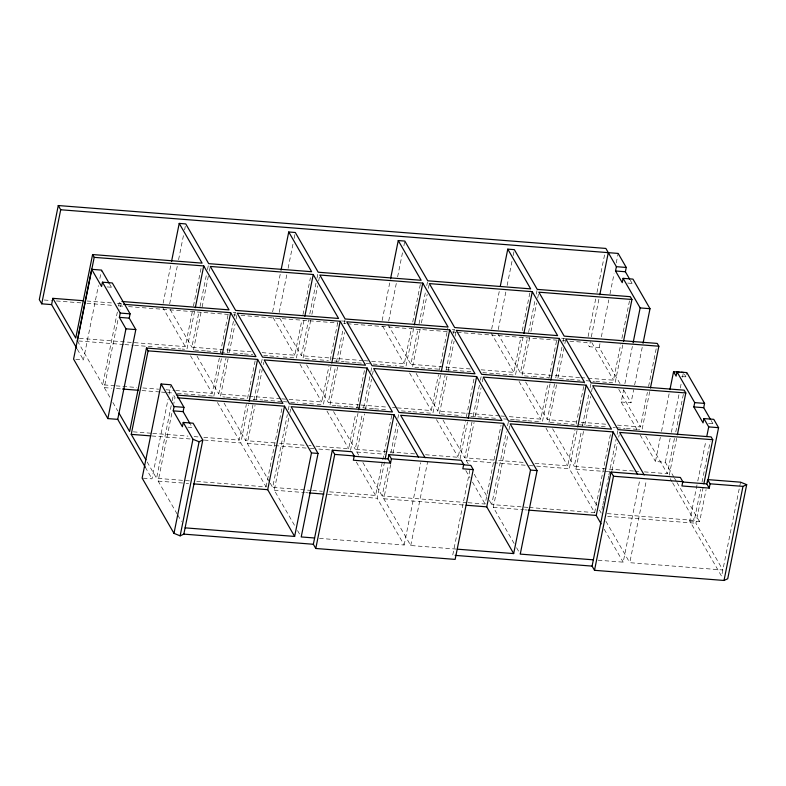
<?xml version="1.0" encoding="UTF-8"?>
<svg xmlns="http://www.w3.org/2000/svg" width="786" height="786" viewBox="0 0 786 786"><rect width="100%" height="100%" fill="white"/><g stroke="black" fill="none" stroke-linecap="round" stroke-linejoin="round"><path stroke-width="0.59" stroke-dasharray="3.93 2.95" d="M75.77 359.281L83.444 359.88L98.417 285.603M99.861 278.45L101.551 270.099M107.053 286.91L111.435 287.254L111.867 285.112M114.854 385.759L102.691 384.806L117.36 312.032M118.558 306.068L119.521 301.293L121.142 304.103L119.944 310.067M109.814 397.166L104.302 387.616L118.018 319.607M163.105 303.337L170.798 265.157M169.678 303.848L177.371 265.668M178.579 259.704L183.629 234.65M184.592 229.885L185.309 226.299M143.229 478.163L152.003 478.851L168.057 399.209M169.029 394.395L170.729 385.975M189.416 480.875L156.561 478.301L171.23 405.527M172.193 400.752L173.401 394.788L175.013 397.598L173.814 403.562M177.155 514.044L158.173 481.101L171.888 413.102M79.396 338.344L185.27 346.636L192.246 312.042M193.444 306.078L201.383 266.709M194.584 311.266L186.891 349.446L182.018 349.063M251.196 351.804L191.853 347.157L199.064 311.364M200.027 306.589L206.286 275.572M207.484 269.608L208.447 264.833M193.464 349.957L201.167 311.787M202.13 307.012L208.378 275.994M209.341 271.219L210.304 266.454M175.7 390.524L212.21 393.383L219.422 357.591M220.385 352.826L228.087 314.646M213.821 396.193L221.524 358.013M280.553 398.738L218.783 393.904L226.004 358.111M227.203 352.148L233.462 321.13M234.424 316.355L235.387 311.58M228.097 358.534L220.404 396.704L225.248 397.087M229.306 352.57L235.073 323.93M236.036 319.165L236.763 315.579M203.849 437.37L239.141 440.131L246.362 404.338M247.561 398.374L255.263 360.204M196.716 481.445L266.081 486.878L240.762 442.94L248.455 404.761M274.786 442.921L245.723 440.641L252.935 404.859M253.898 400.084L260.392 367.877M261.355 363.103L262.318 358.328M272.624 311.914L280.563 272.546M269.647 482.162L247.335 443.451L255.037 405.281M256.236 399.317L262.249 369.489M263.212 364.714L263.693 362.326M279.197 312.425L286.9 274.255M288.098 268.281L293.149 243.238M294.111 238.463L295.31 232.499M266.081 486.878L281.958 408.14M262.092 352.659L294.789 355.213L301.765 320.619M302.974 314.655L310.431 277.674M296.41 358.023L304.103 319.853M311.413 490.425L272.654 487.389L287.332 414.615M288.295 409.85L289.494 403.886M294.475 525.254L274.275 490.199L288.953 417.425M289.906 412.65L290.633 409.074M363.132 360.568L301.372 355.734L308.584 319.941M309.792 313.978L316.041 282.96M317.004 278.185L318.202 272.221M310.686 320.364L302.983 358.544L318.733 359.772M311.885 314.4L317.662 285.77M318.625 280.995L319.823 275.031M289.032 399.406L321.729 401.96L328.941 366.178M330.149 360.214L337.842 322.034M331.044 366.6L323.341 404.77L314.872 404.112M359.791 404.947L328.302 402.481L335.278 367.877M336.487 361.914L342.981 329.707M344.18 323.744L345.142 318.969M337.616 367.111L329.924 405.291L335.976 405.763M338.825 361.147L344.592 332.517M315.962 446.153L348.66 448.708L355.636 414.114M356.844 408.15L364.537 369.97M350.527 450.329L357.984 413.338M414.586 453.876L355.243 449.228L362.454 413.436M363.663 407.472L369.911 376.455M370.874 371.68L372.083 365.716M382.143 320.491L389.836 282.312M358.671 455.173L356.864 452.029L364.557 413.858M365.519 409.084L371.532 379.265M372.495 374.49L373.212 370.913M388.716 321.002L396.419 282.832M397.618 276.869L402.913 250.616M403.876 245.851L404.839 241.076M329.58 491.849L375.6 495.455L392.194 413.141M319.45 538.371L404.151 545.012L377.221 498.265L384.914 460.085M371.611 361.236L404.309 363.8L411.53 328.008M412.729 322.044L420.431 283.864M413.623 328.43L405.93 366.6L395.034 365.755M466.953 502.608L382.183 495.976L388.431 464.958M390.839 453.021L396.851 423.202M397.814 418.427L398.777 413.652M456.42 549.1L410.734 545.523L383.794 498.776L390.77 464.182M392.941 453.443L398.473 426.002M470.234 368.958L410.891 364.311L417.867 329.717M419.066 323.753L425.324 292.736M426.769 285.573L427.486 281.997M420.205 328.941L412.503 367.121L419.773 367.691M421.404 322.977L427.181 294.347M428.38 288.383L429.107 284.807M404.151 545.012L420.756 462.689M397.333 407.885L431.249 410.547L438.46 374.755M439.423 369.98L447.843 328.224M440.563 375.177L432.87 413.348L412.277 411.736M410.734 545.523L427.574 462.011M499.591 415.892L437.822 411.058L445.043 375.266M446.006 370.501L452.5 338.285M453.463 333.51L454.662 327.546M439.443 413.868L447.136 375.688M448.099 370.923L454.121 341.095M455.074 336.32L456.283 330.356M425.481 454.73L458.179 457.285L465.4 421.502M466.363 416.727L474.056 378.547M460.046 458.906L467.503 421.925M493.824 460.085L464.762 457.806L471.973 422.013M473.182 416.049L479.431 385.032M480.393 380.257L481.12 376.681M491.663 329.069L499.356 290.899M468.191 463.75L466.383 460.616L474.076 422.436M475.284 416.472L481.052 387.842M482.26 381.878L482.977 378.292M469.861 470.175L452.716 555.181L453.935 557.294M498.236 329.589L505.938 291.41M507.137 285.446L512.187 260.392M513.15 255.617L514.358 249.653M468.161 502.706L485.119 504.032L500.996 425.295M481.13 369.813L513.828 372.377L521.049 336.585M522.248 330.621L530.432 290.063M523.142 337.007L515.449 375.187L508.178 374.617M528.035 507.392L491.702 504.553L506.371 431.779M507.579 425.815L508.532 421.041M514.132 543.48L493.313 507.363L507.992 434.589M508.955 429.814L509.918 425.039M579.636 377.535L520.411 372.888L527.622 337.106M528.585 332.331L535.079 300.114M536.288 294.151L537.005 290.574M529.725 337.528L522.022 375.698L531.7 376.455M530.923 331.554L536.7 302.924M537.663 298.159L538.862 292.186M509.279 416.659L540.768 419.125L547.98 383.332M548.942 378.557L556.645 340.387M550.082 383.755L542.389 421.935L539.962 421.738M576.354 421.915L547.341 419.636L554.562 383.853M555.761 377.879L562.019 346.862M562.982 342.097L563.7 338.511M548.962 422.446L556.665 384.266M557.863 378.302L563.876 348.483M564.839 343.708L565.802 338.933M588.105 336.565L596.024 297.265M596.987 292.5L604.906 253.2M620.016 383.637L599.197 347.5L589.333 346.724L590.384 341.497M591.318 336.85L599.079 298.356M535.001 463.308L567.708 465.872L574.92 430.08M576.128 424.116L584.303 383.548M529.243 507.491L594.638 512.619L569.319 468.672L577.022 430.502M633.516 471.02L574.281 466.383L581.257 431.789M582.465 425.825L589.195 392.42M590.158 387.645L591.121 382.87M599.197 347.5L600.16 342.735M601.359 336.781L608.796 299.869M610.005 293.915L614.082 273.666M616.244 262.946L618.16 253.426M596.397 504.759L575.902 469.193L583.595 431.013M584.804 425.049L590.571 396.419M591.534 391.644L592.742 385.68M627.719 283.068L632.101 283.412L632.534 281.26M588.105 378.194L613.483 380.178L620.704 344.396M621.903 338.432L630.087 297.865M622.797 344.818L615.104 382.988L609.062 382.517M594.638 512.619L610.516 433.882M637.092 429.618L621.176 402L623.652 389.718M624.87 383.706L632.386 346.41M601.938 509.554L602.665 505.968M602.901 504.779L603.628 501.203M603.864 500.004L608.678 476.149M608.914 474.95L616.136 439.168M617.098 434.393L618.061 429.618M611.98 470.608L617.511 443.166M618.71 437.203L619.191 434.815M621.176 402L631.05 402.776L633.683 389.679M634.646 384.914L642.329 346.803M617.452 425.128L640.423 426.926L647.399 392.332M648.597 386.368L656.3 348.188M649.737 391.566L642.034 429.736L638.409 429.451M598.126 560.202L623.2 562.167L639.794 479.853M703.126 487.438L695.915 523.23L722.845 569.978L629.773 562.688L646.367 480.364M673.897 477.131L665.32 462.256L655.455 461.49L660.328 437.321M661.527 431.357L669.23 393.177M665.32 462.256L670.153 438.323M671.362 432.329L679.084 394.022M680.293 388.038L681.256 383.254M682.464 377.27L683.427 372.476M681.59 376.553L685.972 376.897L686.836 372.603M644.392 471.875L667.353 473.673L674.575 437.881M675.773 431.917L683.958 391.359M669.22 475.294L676.677 438.303M740.55 482.172L721.587 576.246L689.735 520.971L697.546 482.221M697.791 481.022L705.789 441.329M708.53 423.3L712.912 423.644L713.344 421.502M607.264 513.602L694.293 520.42L700.552 489.403M701.996 482.25L710.171 441.683M689.735 520.971L699.599 521.747L706.083 489.59M86.932 300.999L112.486 303.003M117.35 303.386L122.223 303.769M233.147 312.455L235.564 312.641M341.448 320.943L346.302 321.317M452.186 329.609L454.603 329.806M561.577 338.186L565.213 338.471M44.193 300.006L51.522 300.576M56.415 300.959L82.078 302.974M86.971 303.357L113.862 305.459M118.755 305.842L123.638 306.226M128.531 306.609L228.755 314.459M233.648 314.842L236.095 315.039M240.988 315.422L337.548 322.987M343.659 323.459L346.105 323.655M347.324 323.753L447.558 331.604M452.441 331.987L456.116 332.272M457.334 332.37L557.569 340.22M562.452 340.603L564.898 340.79M569.791 341.173L586.906 342.519L589.333 346.724M364.34 360.666L370.403 361.138M580.844 377.624L586.896 378.095M78.58 340.957L123.608 344.484M124.827 344.582L133.345 345.25M134.563 345.349L152.818 346.773M157.681 347.157L180.8 348.974M194.673 350.055L205.578 350.91M206.787 351.008L228.588 352.708M233.432 353.091L243.12 353.847M244.328 353.946L252.807 354.614M263.713 355.469L268.557 355.842M269.765 355.94L278.244 356.598M283.088 356.982L293.984 357.836M319.941 359.87L328.42 360.528M334.472 361.01L344.16 361.766M345.378 361.865L356.274 362.719M357.483 362.808L364.753 363.378M365.962 363.476L372.014 363.947M373.232 364.046L393.815 365.657M420.982 367.789L440.366 369.302M446.419 369.774L471.846 371.768M482.751 372.623L494.856 373.576M496.074 373.664L506.97 374.519M532.908 376.553L548.618 377.781M559.494 378.636L569.172 379.392M570.381 379.491L580.048 380.247M586.091 380.719L594.55 381.377M595.759 381.475L607.853 382.418M116.073 385.857L136.764 387.478M142.846 387.95L158.664 389.188M165.964 389.758L174.482 390.426M281.761 398.836L287.814 399.308M361 405.045L387.645 407.128M392.489 407.512L396.124 407.796M500.8 415.99L504.435 416.275M581.188 422.288L606.576 424.273M104.302 387.616L111.602 388.186M116.475 388.569L121.339 388.942M142.03 390.563L160.285 391.998M161.494 392.096L166.367 392.469M167.585 392.568L172.448 392.951M177.322 393.334L200.44 395.142M201.658 395.24L212.603 396.095M226.456 397.185L247.05 398.797M253.102 399.268L262.789 400.025M263.998 400.123L282.164 401.548M283.382 401.636L289.435 402.118M290.643 402.206L297.914 402.776M302.757 403.159L313.653 404.014M337.194 405.851L348.09 406.706M349.298 406.804L361.413 407.757M362.621 407.846L373.517 408.7M374.735 408.799L386.84 409.742M401.381 410.882L411.068 411.648M440.651 413.957L461.244 415.578M470.932 416.334L497.577 418.417M503.63 418.899L514.535 419.744M515.744 419.842L526.64 420.697M527.848 420.795L538.754 421.65M550.171 422.544L574.35 424.43M579.184 424.813L586.435 425.383M587.643 425.472L608.197 427.083M613.031 427.466L615.448 427.653M616.656 427.751L625.116 428.409M626.324 428.508L637.2 429.362M187.864 427.152L192.246 427.496L190.418 424.322M133.276 431.838L151.531 433.263M152.739 433.361L188.031 436.122M194.122 436.603L198.986 436.987M279.629 443.304L307.483 445.485M308.702 445.583L311.118 445.77M498.668 460.458L524.105 462.453M634.724 471.119L639.558 471.502M151.924 435.975L190.87 439.03M204.252 440.081L240.762 442.94M247.335 443.451L309.104 448.295M310.313 448.384L313.948 448.668M318.792 449.052L330.906 449.995M356.864 452.029L384.718 454.22M466.383 460.616L528.143 465.45M529.351 465.548L535.413 466.019M536.622 466.118L569.319 468.672M575.902 469.193L603.697 471.374M604.906 471.462L609.749 471.846M312.622 490.523L322.309 491.279M158.173 481.101L184.946 483.203M186.164 483.302L188.601 483.488M274.275 490.199L304.555 492.567M305.764 492.665L308.191 492.851M327.565 494.374L377.221 498.265M383.794 498.776L464.939 505.133M493.313 507.363L523.594 509.731M524.802 509.829L527.229 510.016M607.676 516.314L695.915 523.23M630.274 280.229L632.101 283.412M684.449 374.244L685.972 376.897M711.075 420.461L712.912 423.644M623.691 390.023L631.05 402.776M674.506 478.193L676.343 481.376M676.952 482.447L699.599 521.747M591.799 342.549L613.483 380.178M618.769 389.365L640.423 426.926M645.709 436.102L667.353 473.673M670.203 478.605L672.03 481.789M672.649 482.85L694.293 520.42M640.158 434.933L655.455 461.49M497.518 333.166L520.411 372.888M525.647 381.976L547.341 419.636M552.578 428.724L574.281 466.383M599.413 509.996L601.221 513.13M605.898 521.246L629.773 562.688M490.936 332.645L513.828 372.377M519.065 381.465L540.768 419.125M546.005 428.203L567.708 465.872M604.218 529.233L623.2 562.167M387.999 324.589L410.891 364.311M416.128 373.399L437.822 411.058M443.058 420.146L464.762 457.806M474.213 474.213L488.686 499.316M489.285 500.368L491.702 504.553M516.579 547.734L520.253 554.101M382.625 326.161L404.309 363.8M409.545 372.878L431.249 410.547M436.485 419.626L458.179 457.285M465.833 470.559L470.048 477.878M472.465 482.064L485.119 504.032M279.678 318.094L301.372 355.734M306.599 364.822L328.302 402.481M333.539 411.559L355.243 449.228M362.886 462.492L382.183 495.976M273.106 317.583L294.789 355.213M300.026 364.301L321.729 401.96M326.966 411.049L348.66 448.708M356.313 461.981L375.6 495.455M170.159 309.517L191.853 347.157M197.08 356.235L218.783 393.904M224.02 402.982L245.723 440.641M270.246 483.203L272.654 487.389M297.54 530.57L300.596 535.885M162.378 306.913L185.27 346.636M190.507 355.724L212.21 393.383M217.437 402.471L239.141 440.131M109.686 284.227L111.435 287.254M77.372 340.869L102.691 384.806M112.87 402.471L117.762 410.97M147.149 461.962L156.561 478.301M177.764 515.105L181.438 521.472M77.323 349.249L83.444 359.88M145.263 467.159L152.003 478.851"/><path stroke-width="1.18" d="M643.056 343.236L650.012 308.702L632.966 279.109L623.102 278.342L622.237 282.636L615.517 270.983L616.391 266.69L605.868 248.435L58.272 205.539L39.3 299.623L41.727 303.828L51.591 304.604L76.704 348.188M41.727 303.828L60.699 209.754L58.272 205.539M51.591 304.604L52.858 298.336L83.277 300.714M623.524 341.232L631.944 299.486L630.323 296.676L537.251 289.386L514.358 249.653L507.776 249.142L530.668 288.865L427.731 280.799L404.839 241.076L398.256 240.565L421.149 280.288L318.202 272.221L295.31 232.499L288.737 231.978L311.629 271.71L208.683 263.644L185.791 223.922L179.218 223.401L202.11 263.133L92.591 254.546L75.751 338.059L52.858 298.336M109.107 283.215L101.551 270.099L91.677 269.323L73.579 359.104L107.859 418.594L117.723 419.36L145.263 467.159M77.372 340.869L94.202 257.356L92.591 254.546M117.723 419.36L135.821 329.58L129.228 318.143L130.103 313.84L112.3 282.96L102.435 282.184L101.571 286.487L91.677 269.323M107.859 418.594L125.956 328.813L119.364 317.367L120.229 313.074L102.435 282.184M123.579 304.29L230.662 312.681L255.981 356.618L146.461 348.041L129.621 431.553L118.991 413.092M145.921 459.839L131.242 434.363L148.082 350.851L146.461 348.041M171.515 261.581L179.218 223.401M189.809 423.261L183.109 411.628L183.973 407.335L170.965 384.767L161.101 384L142.128 478.075L173.981 533.35L180.132 535.846L183.845 534.126L313.349 544.266L315.775 548.481L455.143 559.396L473.251 469.615L470.824 465.4L463.878 464.86M183.845 534.126L202.817 440.042L193.11 423.202L183.246 422.426L182.381 426.719L173.234 410.862L174.109 406.568L161.101 384M195.311 307.69L203.731 265.933L94.202 257.356M173.981 533.35L192.953 439.276L183.246 422.426M180.132 535.846L199.094 441.761L202.817 440.042M222.242 354.437L230.662 312.681M249.182 401.184L257.602 359.428L148.082 350.851M281.044 270.158L288.737 231.978M185.113 527.848L294.632 536.435L267.702 489.688L284.532 406.175L177.449 397.785M304.83 316.267L313.25 274.52L210.304 266.454L235.623 310.391L338.57 318.458L313.25 274.52M294.632 536.435L311.472 452.923L284.532 406.175M331.761 363.014L340.181 321.258L237.244 313.201L262.563 357.139L365.5 365.205L340.181 321.258M418.545 457.246L394.061 414.753L291.115 406.686L318.055 453.434L301.215 536.946L314.616 537.997M313.349 544.266L332.321 450.191L351.804 451.714L354.231 455.929L353.366 460.223L390.534 463.131L391.399 458.837L388.972 454.632L461.264 460.291L463.691 464.506L462.826 468.8L473.251 469.615M315.775 548.481L334.748 454.396L332.321 450.191M358.701 409.761L367.121 368.005L264.175 359.949L289.494 403.886L392.44 411.943L367.121 368.005M390.563 278.735L398.256 240.565M385.16 458.896L394.061 414.753M414.35 324.854L422.77 283.098L319.823 275.031L345.142 318.969L448.089 327.035L422.77 283.098M390.534 463.131L388.107 458.926L388.972 454.632M441.28 371.591L449.7 329.845L346.764 321.779L372.083 365.716L475.019 373.782L449.7 329.845M468.22 418.339L476.64 376.592L373.694 368.526L399.013 412.463L501.959 420.53L476.64 376.592M500.318 286.124L507.776 249.142M457.639 549.198L513.671 553.59L486.74 506.842L503.58 423.33L400.634 415.273L425.118 457.766M523.869 333.431L532.289 291.675L429.343 283.608L454.662 327.546L557.608 335.612L532.289 291.675M513.671 553.59L530.511 470.077L503.58 423.33M550.809 380.178L559.219 338.422L456.283 330.356L481.602 374.293L584.538 382.36L559.219 338.422M637.584 474.41L613.1 431.917L510.153 423.851L537.093 470.598L520.253 554.101L593.351 559.828M599.806 294.75L608.295 252.65M577.739 426.926L586.16 385.169L483.213 377.103L508.532 421.041L611.479 429.107L586.16 385.169M629.655 279.168L625.391 271.76L626.255 267.456L618.16 253.426L60.699 209.754M601.152 523.918L596.26 515.42L613.1 431.917M633.113 342.804L640.148 307.925L623.102 278.342M592.084 566.107L611.056 472.022L680.362 477.456L682.788 481.671L681.924 485.964L709.227 488.096L710.092 483.803L707.665 479.598L740.55 482.172L746.7 484.657L727.728 578.742L724.014 580.461L594.511 570.312L592.084 566.107L455.163 555.378M594.511 570.312L613.483 476.237L611.056 472.022M650.454 387.979L658.874 346.223L657.263 343.423L564.181 336.133L538.862 292.186L631.944 299.486M669.947 389.601L673.563 371.709L679.045 372.132M710.456 419.39L703.716 407.688L704.58 403.395L686.836 372.603L676.972 371.827L676.107 376.13L673.563 371.709M677.394 434.727L685.814 392.971L684.193 390.17L591.121 382.87L565.802 338.933L658.874 346.223M707.528 482.447L718.571 427.672L713.776 419.351L703.912 418.574L703.048 422.878L693.851 406.922L694.716 402.629L676.972 371.827M706.761 436.515L708.707 426.896L703.912 418.574M703.853 483.862L712.755 439.718L711.134 436.908L618.061 429.618L592.742 385.68L685.814 392.971M709.227 488.096L706.801 483.891L707.665 479.598M724.014 580.461L742.976 486.377L746.7 484.657M616.391 266.69L626.255 267.456M615.517 270.983L625.391 271.76M640.148 307.925L650.012 308.702M121.958 301.49L229.04 309.871L203.731 265.933M120.229 313.074L130.103 313.84M119.364 317.367L129.228 318.143M125.956 328.813L135.821 329.58M681.236 372.309L683.427 372.476M694.716 402.629L704.58 403.395M693.851 406.922L703.716 407.688M708.707 426.896L718.571 427.672M122.557 389.041L138.375 390.278M177.047 395.073L282.921 403.365L257.602 359.428M712.755 439.718L619.673 432.428L644.166 474.921M174.109 406.568L183.973 407.335M173.234 410.862L183.109 411.628M131.242 434.363L150.716 435.886M334.748 454.396L354.231 455.929M391.399 458.837L463.691 464.506M613.483 476.237L682.788 481.671M710.092 483.803L742.976 486.377M311.472 452.923L318.055 453.434M353.336 456.204L388.107 458.926M530.511 470.077L537.093 470.598M683.063 482.034L706.801 483.891M193.464 483.871L267.702 489.688M309.399 492.95L323.93 494.089M466.147 505.231L486.74 506.842M528.438 510.114L596.26 515.42M192.953 439.276L199.094 441.761"/></g></svg>
